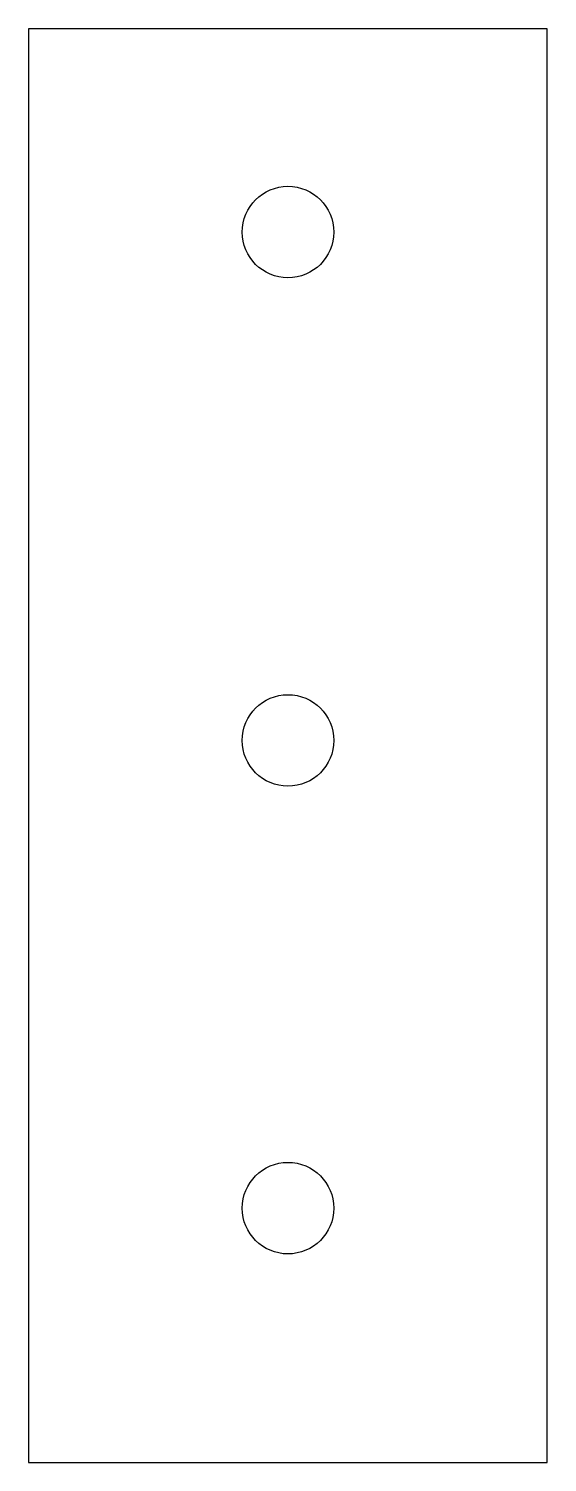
# Model space of a CAD drawing. Header units: millimetres. Extents: x 2304 to 2355, y 825 to 966.
import ezdxf

# ---------------------------------------------------------------- set-up
doc = ezdxf.new("R2010")
doc.units = ezdxf.units.MM

msp = doc.modelspace()

# ---------------------------------------------------------------- linework, layer by layer
for p, q in [((2355.01, 966.41), (2304.01, 966.41)), ((2304.01, 966.41), (2304.01, 825.41)), ((2355.01, 825.41), (2355.01, 966.41)), ((2304.01, 825.41), (2355.01, 825.41))]:
    msp.add_line(p, q)
for centre in [(2329.51, 946.41), (2329.51, 896.41), (2329.51, 850.41)]:
    msp.add_circle(centre, 4.5)

doc.saveas('drawing.dxf')
